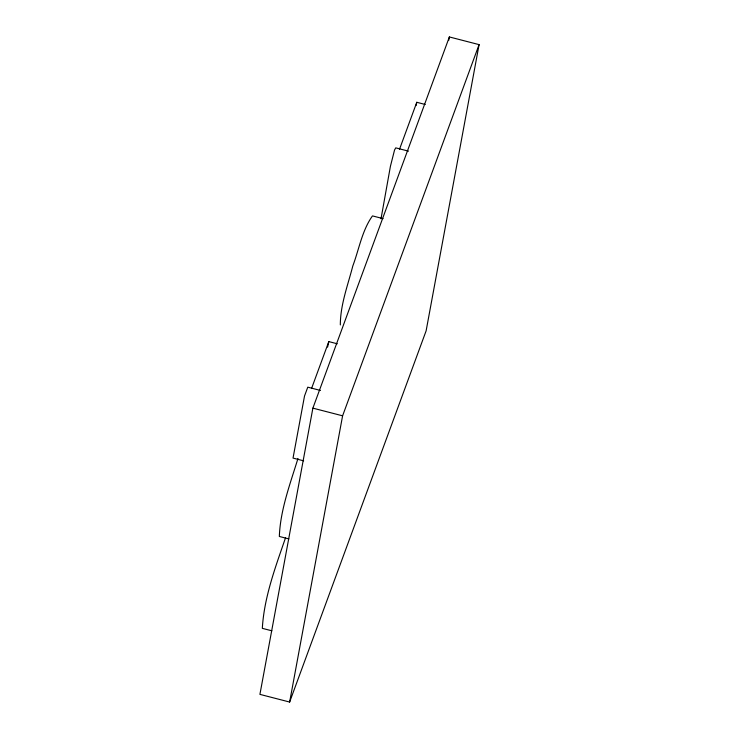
<?xml version="1.0" encoding="UTF-8"?>
<svg xmlns="http://www.w3.org/2000/svg" width="739" height="739" viewBox="0 0 739 739"><rect width="100%" height="100%" fill="white"/><g stroke="black" fill="none" stroke-linecap="round" stroke-linejoin="round"><path stroke-width="1.11" d="M303.637 460.831L293.032 458.088L304.514 396.039L307.775 387.171L320.504 390.46M381.019 218.781L390.414 166.321L394.561 149.971L395.762 147.865L408.501 151.153M312.883 408.14L259.916 694.374L289.633 702.05L426.117 330.86L479.084 44.626L449.367 36.95L312.883 408.14L342.6 415.817L479.084 44.626M289.633 702.05L342.6 415.817M448.739 40.34L449.367 36.95M327.599 347.127L328.8 341.594L337.289 343.792M416.075 105.603L416.787 102.287L425.276 104.485M297.974 458.466C290.168 483.851 280.321 509.928 279.333 536.459L288.884 538.925M311.535 388.548L328.8 341.594M399.522 149.241L416.787 102.287M285.54 537.77C275.444 567.081 264.082 597.408 262.327 628.344L271.878 630.81M383.088 218.633L372.474 215.899C362.092 230.374 359.034 249.348 352.817 265.957C347.838 285.245 340.309 305.004 340.328 324.929"/></g></svg>
